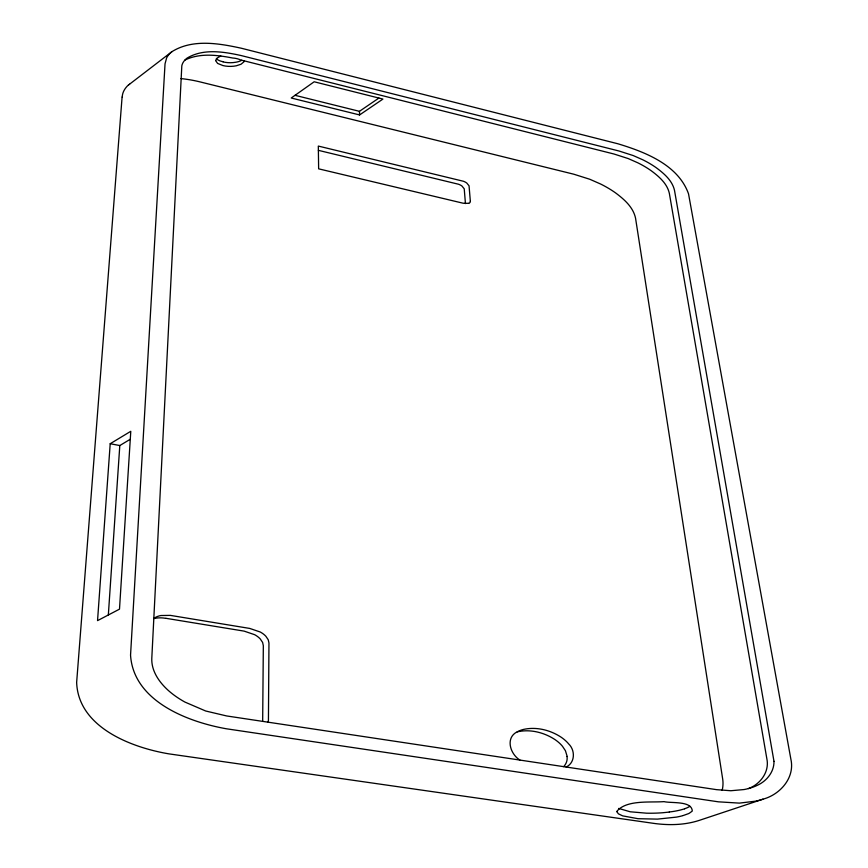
<?xml version="1.0" encoding="UTF-8"?>
<svg xmlns="http://www.w3.org/2000/svg" width="868" height="868" viewBox="0 0 868 868"><rect width="100%" height="100%" fill="white"/><g stroke="black" fill="none" stroke-linecap="round" stroke-linejoin="round"><path stroke-width="1.3" d="M262.668 721.373L263.329 645.705L262.613 642.428L260.248 638.935A29.241 16.883 0 0 0 254.704 634.714L244.168 631.134L165.951 618.309M215.655 60.51L217.033 58.102L220.776 55.986M108.337 614.978L119.806 445.544L130.287 439.251M110.203 443.732L97.541 620.631L119.491 609.152L130.786 431.298L110.203 443.732L119.806 445.544M122.095 97.042L76.644 682.4C78.218 727.351 131.469 747.608 169.097 753.891L653.517 823.341C668.751 825.468 684.624 825.175 699.337 820.358L762.994 799.178C780.169 794.589 795.131 777.685 790.867 759.131L688.53 193.846C678.201 164.833 645.174 152.03 617.929 143.784L241.358 48.239C218.91 43.335 192.609 38.767 171.972 51.646L129.755 84.044M128.811 84.804L129.603 84.153M689.908 806.296L689.3 806.676A20.973 12.109 0 0 1 685.47 808.433L684.613 808.759M295.033 95.317L359.45 111.321L378.925 98.051M359.569 114.945L382.94 99.071L314.173 81.776L291.225 98.008L359.569 114.945L359.45 111.321M566.131 767.03C575.159 762.853 575.419 750.375 568.692 743.941A54.163 31.27 0 0 0 561.075 737.16C550.171 730.01 536.37 726.538 523.491 729.424A20.506 11.837 0 0 0 518.12 731.388C504.883 737.03 509.917 753.912 519.921 760.075M185.003 60.033C199.759 52.829 217.065 54.955 232.624 58.015A14.843 8.572 0 0 1 240.631 59.957L614.001 154.016L628.215 158.573L637.904 162.848A109.118 63.006 0 0 1 651.271 170.779C658.975 176.519 667.145 183.495 669.337 193.304L766.845 758.74C769.688 771.728 760.379 784.249 748.433 788.578M683.159 815.551L688.378 813.685A19.508 11.262 0 0 0 689.257 813.262L691.948 811.341A6.825 3.939 0 0 0 692.284 810.918C691.688 800.611 671.257 803.432 664.031 801.631C650.002 802.694 626.219 799.58 616.725 811.504M468.579 203.329L463.23 203.242L318.643 168.837L318.317 146.074L463.479 181.271A14.387 8.3 0 0 1 466.734 182.996L469.046 185.806L470.347 201.213M517.241 731.854C530.12 728.903 543.976 732.375 554.902 739.525A53.914 31.129 0 0 1 562.486 746.296L565.437 750.744L567.195 756.495M669.326 812.068L662.87 812.73A92.713 53.523 0 0 1 646.541 813.186L630.222 811.786L618.689 808.423M318.372 150.338L458.673 184.276A14.322 8.268 0 0 1 461.928 185.991L464.228 188.801L465.443 203.6M616.747 811.591L618.439 813.848L622.66 815.866L638.013 818.698L657.467 819.121L676.465 817.114A50.116 28.937 0 0 0 682.682 815.703M215.655 60.651L217.597 63.407L222.902 65.556A18.423 10.633 0 0 0 236.302 65.784L241 64.254L243.799 61.953A8.105 4.676 0 0 0 244.233 60.868M267.995 722.165A20.615 11.902 0 0 0 268.44 719.691L268.961 643.036L268.234 639.759L265.858 636.255A29.371 16.959 0 0 0 260.291 632.023L249.745 628.432L170.345 615.379L160.971 615.52A14.051 8.116 0 0 0 155.947 617.159A13.91 8.029 0 0 0 153.81 618.548A17.534 10.123 0 0 1 165.907 618.385M470.282 201.224A4.014 2.322 0 0 1 468.677 203.405M241.76 60.261A13.823 7.975 0 0 1 235.564 62.268A18.358 10.6 0 0 1 223.033 61.888M223.109 61.704A11.631 6.716 0 0 1 216.349 58.699M171.951 51.635A33.548 19.367 0 0 0 166.613 57.961L165.039 63.809L130.547 655.156C133.433 701.138 187.542 721.894 226.407 728.784L718.4 801.826L739.362 803.117L755.757 801.153A49.888 28.796 0 0 0 762.994 799.178M122.247 97.042A40.785 23.544 0 0 1 128.659 84.738M722.165 790.336A87.852 50.724 0 0 0 722.577 778.346L635.56 218.259C633.293 207.235 624.179 199.325 615.575 192.902A119.502 68.995 0 0 0 600.623 184.027L589.763 179.253L573.791 174.208L200.692 82.059A89.154 51.472 0 0 0 181 78.587M566.988 756.505A31.693 18.293 0 0 1 563.69 766.683M684.657 808.802A51.917 29.979 0 0 1 669.293 811.981M773.985 761.334C774.213 771.891 766.672 781.059 757.384 785.29A39.071 22.557 0 0 1 744.147 789.533L730.867 790.737L716.534 789.652L226.689 715.959L205.683 711L184.949 702.082A111.777 64.536 0 0 1 167.665 689.865C158.952 681.803 151.347 670.855 151.792 658.497L181.813 65.838A27.711 15.993 0 0 1 186.967 58.178C203.188 48.304 223.629 51.7 241.196 55.563L619.036 151.01L633.271 155.578L642.96 159.864A109.661 63.31 0 0 1 656.36 167.806C664.085 173.557 672.277 180.544 674.501 190.352L773.985 761.334"/></g></svg>
